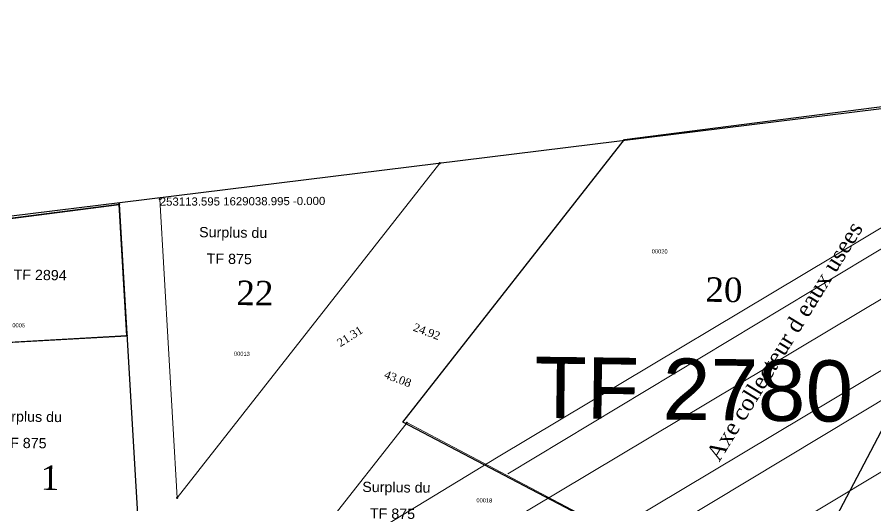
# Model space of a CAD drawing. Header units: metres. Extents: x 251686 to 255059, y 1627526 to 1631912.
# Drawn here: x 253078.7 to 253289, y 1628963.5 to 1629083.2 of the extents above; entities that cross this region are included whole.
import ezdxf
from ezdxf.enums import TextEntityAlignment as Align

# ---------------------------------------------------------------- set-up
doc = ezdxf.new("R2010")
doc.units = ezdxf.units.M
doc.header["$MEASUREMENT"] = 0
for name, color, linetype in [('A_revoir_niveau_0', 7, 'Continuous'), ('limites_parcelles', 7, 'Continuous'), ('limites_tf', 7, 'Continuous'), ('numero_lot', 7, 'Continuous'), ('numero_parcelle', 7, 'Continuous'), ('toponymie', 7, 'Continuous')]:
    doc.layers.add(name, color=color, linetype=linetype)
for name, color, linetype, lineweight in [('Cotation Linéaire', 7, 'Continuous', 0), ('emprise_ht_pik_rufisque', 7, 'Continuous', 0), ('Haute tension', 3, 'Continuous', 0), ('Numero_TF', 7, 'Continuous', 0), ('Régularisation', 1, 'Continuous', 40)]:
    doc.layers.add(name, color=color, linetype=linetype, lineweight=lineweight)
doc.layers.add('Lignes HT Vectorisées', color=6, linetype='Continuous', lineweight=0, true_color=0xff00ff)
doc.styles.get("Standard").update_dxf_attribs({"font": 'txt.shx'})
doc.styles.add('Style-Arial', font='arial.ttf')
doc.styles.add('Style-FANCY', font='times.ttf')

msp = doc.modelspace()

# ---------------------------------------------------------------- linework, layer by layer
at = {"layer": 'A_revoir_niveau_0', "color": 3, "linetype": 'Continuous', "lineweight": 40}
for p in [(253182.224176, 1629047.436322), (253113.616485, 1629038.627531), (253103.669322, 1629037.342393), (253105.555186, 1629005.165412), (253174.134233, 1628983.841489), (253117.907596, 1628965.466144)]:
    msp.add_point(p, dxfattribs=at)
at = {"layer": 'emprise_ht_pik_rufisque', "color": 1}
for p, q in [((253196.460609, 1628975.488802), (253425.564981, 1629112.575036)), ((253445.276014, 1629089.408866), (253211.961664, 1628949.803817)), ((252981.072148, 1628803.323862), (253351.406311, 1629026.032345)), ((253005.981555, 1628859.548147), (253196.460609, 1628975.488802))]:
    msp.add_line(p, q, dxfattribs=at)
at = {"layer": 'Haute tension', "color": 7, "linetype": 'Continuous', "lineweight": 0}
msp.add_line((253198.850766, 1628971.285546), (253428.104434, 1629109.579858), dxfattribs=at)
at = {"layer": 'Lignes HT Vectorisées', "color": 5, "flags": 128}
for points in [[(252300.518457, 1628679.779301), (252309.336602, 1628700.771082), (252580.077166, 1628648.773693), (252824.632129, 1628734.41955), (253013.710555, 1628846.692424), (253204.211081, 1628962.646401), (253437.574136, 1629102.280594), (253538.188903, 1629350.041559), (253696.542409, 1629585.521315), (253756.669149, 1629670.287472)], [(252300.518457, 1628679.779301), (252535.311637, 1628633.247882), (252681.576934, 1628604.669463), (252988.818538, 1628790.478887), (253359.183284, 1629013.205735), (253675.222294, 1629206.394463), (253989.117803, 1629393.415688), (254273.85418, 1629565.672671)]]:
    msp.add_lwpolyline(points, dxfattribs=at)
at = {"layer": 'limites_parcelles', "color": 7, "linetype": 'Continuous', "lineweight": 0}
for p, q in [((253182.224176, 1629047.436322), (253117.907596, 1628965.466144)), ((253117.907596, 1628965.466144), (253113.616485, 1629038.627531)), ((252981.429583, 1629021.643825), (253103.669322, 1629037.342393)), ((253105.555186, 1629005.165412), (253055.53514, 1629002.384668)), ((253173.920819, 1628983.594687), (253102.437246, 1628892.349079)), ((253174.120347, 1628983.850664), (253267.168213, 1628934.77844))]:
    msp.add_line(p, q, dxfattribs=at)
at = {"layer": 'limites_tf', "color": 1, "linetype": 'Continuous', "lineweight": 30}
for p, q in [((253053.944723, 1629030.903647), (253103.67004, 1629037.289462)), ((253103.67004, 1629037.289462), (253105.555905, 1629005.112482)), ((253105.555905, 1629005.112482), (253055.535846, 1629002.330737))]:
    msp.add_line(p, q, dxfattribs=at)
at = {"layer": 'limites_tf', "color": 5, "linetype": 'Continuous', "lineweight": 30}
msp.add_line((253103.669322, 1629037.342393), (253108.579262, 1628953.578148), dxfattribs=at)
at = {"layer": 'limites_tf', "color": 5, "linetype": 'Continuous', "lineweight": 30, "flags": 128}
for points in [[(253036.824122, 1629114.222235), (253036.835291, 1629113.914911), (253036.686707, 1629113.667175), (252982.173333, 1629022.776772), (253054.730791, 1629031.730865), (253104.485877, 1629037.870987), (253334.687897, 1629066.279508), (253303.262943, 1629084.571788), (253031.93188, 1629242.440299), (253031.952853, 1629241.890645), (253034.28861, 1629180.67407), (253034.534692, 1629174.224648), (253036.824122, 1629114.222235)], [(253333.734736, 1629066.831542), (253334.687897, 1629066.279508), (253265.874778, 1628935.280829), (253173.14752, 1628984.000988), (253227.412422, 1629053.186169), (253333.734736, 1629066.831542)]]:
    msp.add_lwpolyline(points, close=True, dxfattribs=at)
at = {"layer": 'limites_tf', "color": 5, "linetype": 'Continuous', "lineweight": 30}
msp.add_3dface([(253053.944723, 1629030.903647), (253055.535846, 1629002.330737), (253105.555905, 1629005.112482), (253103.67004, 1629037.289462)], dxfattribs=at)

# ---------------------------------------------------------------- texts
at = {"layer": 'Cotation Linéaire', "char_height": 2, "attachment_point": 2, "line_spacing_factor": 0.6}
for s, insert, rotation in [('\\fTimes New Roman|b0|i0|c00|p23;24.92', (253179.352597, 1629007.106188), 339.39917233), ('\\fTimes New Roman|b0|i0|c00|p23;21.31', (253159.614219, 1629005.833436), 32.67518442), ('\\fTimes New Roman|b0|i0|c00|p23;21.31', (253159.614219, 1629005.833436), 32.67518442), ('\\fTimes New Roman|b0|i0|c00|p23;43.08', (253172.265914, 1628995.539021), 339.30635494)]:
    msp.add_mtext(s, dxfattribs=dict(at, insert=insert, rotation=rotation))
at = {"layer": 'numero_lot', "color": 7, "linetype": 'Continuous', "lineweight": 0, "style": 'Style-FANCY'}
for s, p in [('20', (253251.766467, 1629016.420306)), ('1', (253086.724628, 1628970.376482))]:
    msp.add_text(s, height=6.000139, rotation=359.28, dxfattribs=at).set_placement(p, align=Align.MIDDLE_CENTER)
at = {"layer": 'numero_parcelle', "color": 5, "lineweight": 0, "char_height": 1, "attachment_point": 1, "rotation": 359.23249986, "line_spacing_factor": 0.6}
for s, insert in [('\\fArial|b0|i0|c00|p39;00020', (253234.08923, 1629026.333704)), ('\\fArial|b0|i0|c00|p39;00005', (253076.744529, 1629008.23964)), ('\\fArial|b0|i0|c00|p39;00013', (253131.772408, 1629001.251717)), ('\\fArial|b0|i0|c00|p39;00018', (253191.157216, 1628965.3352))]:
    msp.add_mtext(s, dxfattribs=dict(at, insert=insert))
at = {"layer": 'numero_tf', "color": 4, "linetype": 'Continuous', "lineweight": 0, "style": 'Style-Arial'}
msp.add_text('TF 2894', height=2.500058, rotation=359.28, dxfattribs=at).set_placement((253077.82998, 1629021.373939), align=Align.TOP_LEFT)
msp.add_text('TF 2780', height=15.000346, rotation=359.28, dxfattribs=at).set_placement((253205.268785, 1628985.022068))
at = {"layer": 'numero_tf', "color": 4, "linetype": 'Continuous', "lineweight": 0, "char_height": 2.500058, "attachment_point": 1, "rotation": 359.28000225, "line_spacing_factor": 0.776524, "style": 'Style-Arial'}
for insert in [(253123.260145, 1629031.80328), (253072.98747, 1628986.685478), (253163.222785, 1628969.376062)]:
    msp.add_mtext('Surplus du\\P\\P  TF 875', dxfattribs=dict(at, insert=insert))
at = {"layer": 'Régularisation', "color": 1, "linetype": 'Continuous', "lineweight": 40, "style": 'Style-Arial'}
msp.add_text('253113.595 1629038.995 -0.000', height=2, rotation=0.2581, dxfattribs=at).set_placement((253113.594926, 1629038.995106), align=Align.TOP_LEFT)
at = {"layer": 'toponymie', "color": 7, "linetype": 'Continuous', "lineweight": 0, "style": 'Style-FANCY'}
msp.add_text('Axe collecteur d eaux usees', height=4.000094, rotation=58.379106, dxfattribs=at).set_placement((253268.283169, 1629002.775167), align=Align.CENTER)
msp.add_text('22', height=6.000139, rotation=359.28, dxfattribs=at).set_placement((253136.915545, 1629015.608411), align=Align.MIDDLE_CENTER)

doc.saveas('drawing.dxf')
